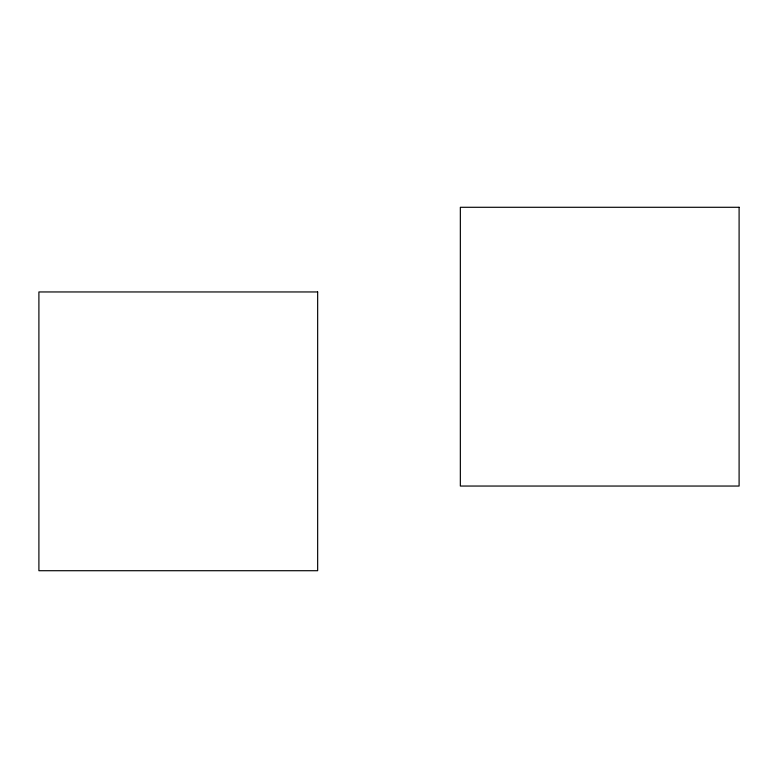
<?xml version="1.0" encoding="UTF-8"?>
<svg xmlns="http://www.w3.org/2000/svg" width="778" height="778" viewBox="0 0 778 778"><rect width="100%" height="100%" fill="white"/><g stroke="black" fill="none" stroke-linecap="round" stroke-linejoin="round"><path stroke-width="1.17" d="M739.1 207.288L460.343 207.288L460.343 486.046L739.1 486.046L739.1 207.288M317.657 291.954L38.9 291.954L38.9 570.712L317.657 570.712L317.657 291.954"/></g></svg>
